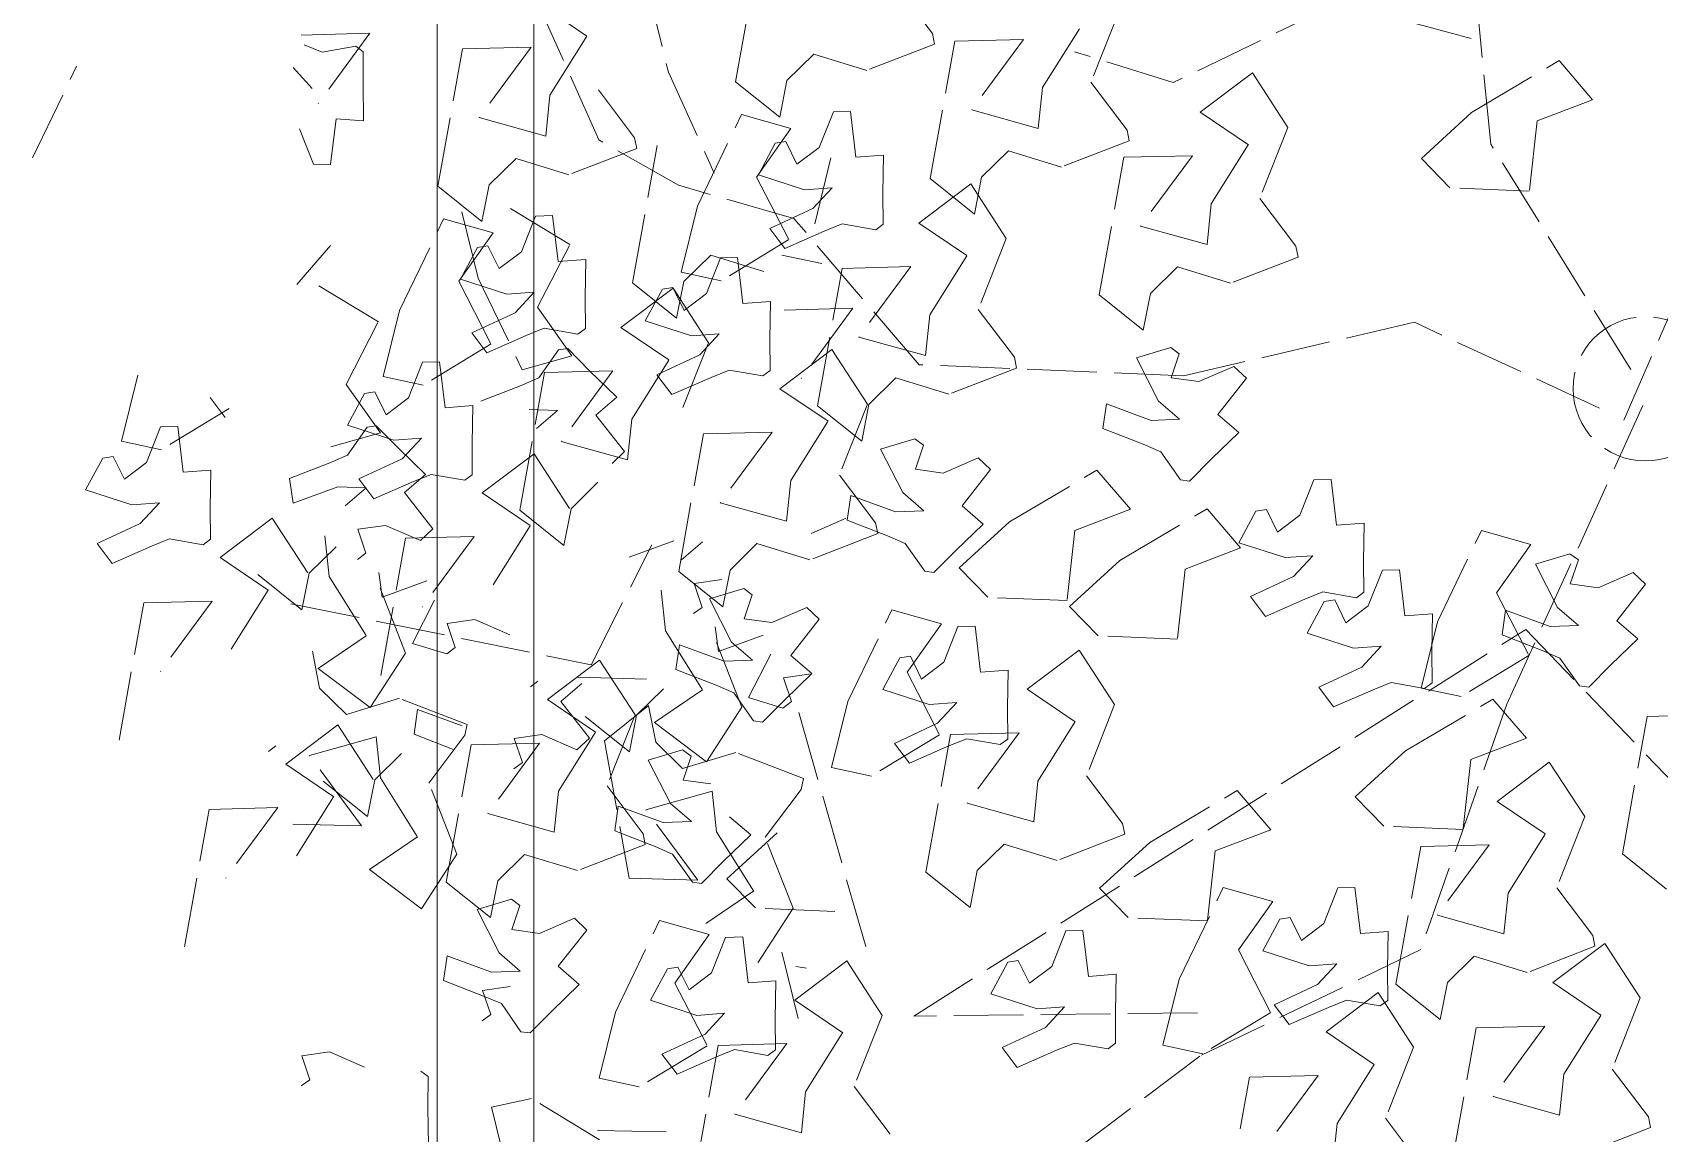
# Model space of a CAD drawing. Header units: inches. Extents: x -137722 to 81594, y -22256 to -1207.
# Drawn here: x -65966.5 to -65951.5, y -7477.53 to -7467.38 of the extents above; entities that cross this region are included whole.
import ezdxf

# ---------------------------------------------------------------- set-up
doc = ezdxf.new("R2010")
doc.units = ezdxf.units.IN
doc.header["$LTSCALE"] = 0.05
doc.header["$MEASUREMENT"] = 0
doc.linetypes.add('ACAD_ISO02W100', pattern=[15, 12, -3])
doc.layers.add('A-ELEVATION', color=191, linetype='Continuous', lineweight=15)
doc.layers.add('aceras', color=31, linetype='Continuous', lineweight=5)
doc.layers.add('A-TREES', color=84, linetype='Continuous', lineweight=0, transparency=0.6)

# ---------------------------------------------------------------- blocks, each defined once
blk = doc.blocks.new('A$C78ED2221')
at = {"layer": 'A-ELEVATION', "color": 6}
blk.add_lwpolyline([(0.8589, 3.6749), (0.8589, 1.8012), (2.7006, 1.8012), (2.7006, 3.6749)], close=True, dxfattribs=at)
at = {"layer": 'A-ELEVATION', "color": 1}
blk.add_lwpolyline([(0.9422, 3.5916), (0.9422, 1.8845), (2.6173, 1.8845), (2.6173, 3.5916)], close=True, dxfattribs=at)
at = {"layer": 'A-TREES', "color": 82, "linetype": 'ACAD_ISO02W100', "ltscale": 0.1}
for p, q in [((1.9509, 4.0239), (2.0299, 3.9859)), ((1.6646, 3.9781), (1.6516, 3.9382)), ((1.6918, 3.9634), (1.6646, 3.9781)), ((1.6182, 3.9682), (1.601, 3.9553)), ((1.6354, 3.931), (1.6182, 3.9682)), ((1.6932, 3.9544), (1.6918, 3.9634)), ((1.4485, 3.9493), (1.567, 3.928)), ((1.601, 3.9553), (1.6159, 3.9213)), ((1.6737, 3.9447), (1.6932, 3.9544)), ((1.6882, 3.9255), (1.6737, 3.9447)), ((1.6991, 3.9128), (1.7065, 3.9472)), ((1.7065, 3.9472), (1.7635, 3.9332)), ((1.6534, 3.9143), (1.6354, 3.931)), ((1.6516, 3.9382), (1.6534, 3.9143)), ((1.567, 3.928), (1.5685, 3.8689)), ((1.6159, 3.9213), (1.6221, 3.9058)), ((1.7189, 3.9134), (1.6882, 3.9255)), ((1.5685, 3.8689), (1.5078, 3.9136)), ((1.6221, 3.9058), (1.617, 3.8768)), ((1.7347, 3.8542), (1.6991, 3.9128)), ((1.7192, 3.8986), (1.7189, 3.9134)), ((1.2704, 3.8929), (1.3889, 3.8716)), ((1.6796, 3.8939), (1.7192, 3.8986)), ((1.6814, 3.8701), (1.6796, 3.8939)), ((1.617, 3.8768), (1.6218, 3.8704)), ((1.3889, 3.8716), (1.3904, 3.8124)), ((1.578, 3.8206), (1.6061, 3.862)), ((1.6061, 3.862), (1.64, 3.8171)), ((1.6218, 3.8704), (1.6487, 3.8706)), ((1.6487, 3.8706), (1.6814, 3.8701)), ((1.7442, 3.8708), (1.727, 3.8578)), ((1.3904, 3.8124), (1.3296, 3.8571)), ((1.527, 3.8525), (1.578, 3.8206)), ((1.4389, 3.8204), (1.4437, 3.814)), ((1.5609, 3.7915), (1.5914, 3.8296)), ((1.64, 3.8171), (1.5929, 3.7865)), ((1.3998, 3.7641), (1.428, 3.8055)), ((1.428, 3.8055), (1.4618, 3.7606)), ((1.1557, 3.7847), (1.1503, 3.7921)), ((1.1764, 3.7917), (1.1557, 3.7847)), ((1.1797, 3.7678), (1.1764, 3.7917)), ((1.3488, 3.7961), (1.3998, 3.7641)), ((1.3761, 3.7994), (1.3747, 3.7402)), ((1.5663, 3.801), (1.5136, 3.542)), ((1.5925, 3.7852), (1.5609, 3.7915)), ((1.6531, 3.7992), (1.6744, 3.8022)), ((1.6672, 3.7607), (1.6531, 3.7992)), ((1.6744, 3.8022), (1.6879, 3.7676)), ((1.8416, 3.7958), (1.8753, 3.767)), ((1.9453, 3.7816), (1.976, 3.7937)), ((2.0108, 3.7826), (2.0288, 3.7992)), ((2.0483, 3.7895), (2.0421, 3.7741)), ((2.0568, 3.7921), (2.0583, 3.7329)), ((1.3747, 3.7402), (1.4354, 3.7849)), ((1.4354, 3.7849), (1.4514, 3.7276)), ((1.4707, 3.7532), (1.4935, 3.7763)), ((1.5105, 3.7775), (1.4766, 3.7326)), ((1.4935, 3.7763), (1.5252, 3.7825)), ((1.5386, 3.7361), (1.5105, 3.7775)), ((1.6153, 3.7621), (1.5925, 3.7852)), ((1.8094, 3.7256), (1.8449, 3.7841)), ((1.945, 3.7668), (1.9453, 3.7816)), ((2.0583, 3.7329), (1.9976, 3.7776)), ((1.1666, 3.7376), (1.1797, 3.7678)), ((1.3827, 3.735), (1.4132, 3.7731)), ((1.4618, 3.7606), (1.4147, 3.7301)), ((1.5896, 3.7681), (1.5386, 3.7361)), ((1.6248, 3.7718), (1.5896, 3.7681)), ((1.6663, 3.7362), (1.6672, 3.7607)), ((1.6879, 3.7676), (1.6944, 3.7523)), ((1.7015, 3.7666), (1.7136, 3.7238)), ((1.9846, 3.7621), (1.945, 3.7668)), ((1.9828, 3.7383), (1.9846, 3.7621)), ((2.0421, 3.7741), (2.0472, 3.745)), ((1.4847, 3.7074), (1.4707, 3.7532)), ((1.6507, 3.7543), (1.6663, 3.7362)), ((1.6944, 3.7523), (1.7186, 3.7354)), ((1.7203, 3.7522), (1.7073, 3.7123)), ((1.7136, 3.7238), (1.7554, 3.7535)), ((1.7475, 3.7376), (1.7203, 3.7522)), ((1.7554, 3.7535), (1.8094, 3.7256)), ((1.3371, 3.7333), (1.3032, 3.6884)), ((1.3652, 3.6919), (1.3371, 3.7333)), ((1.4144, 3.7288), (1.3827, 3.735)), ((1.4766, 3.7326), (1.5237, 3.7021)), ((1.6098, 3.7364), (1.6044, 3.7437)), ((1.6305, 3.7434), (1.6098, 3.7364)), ((1.6338, 3.7194), (1.6305, 3.7434)), ((1.6739, 3.7424), (1.6567, 3.7294)), ((1.6911, 3.7052), (1.6739, 3.7424)), ((1.7186, 3.7354), (1.7197, 3.7274)), ((1.7489, 3.7286), (1.7475, 3.7376)), ((2.0155, 3.7388), (1.9828, 3.7383)), ((2.0424, 3.7386), (2.0155, 3.7388)), ((2.0472, 3.745), (2.0424, 3.7386)), ((1.4162, 3.7239), (1.3652, 3.6919)), ((1.4372, 3.7056), (1.4144, 3.7288)), ((1.4514, 3.7276), (1.4162, 3.7239)), ((1.5042, 3.7235), (1.6227, 3.7022)), ((1.5237, 3.7021), (1.585, 3.7262)), ((1.5718, 3.7222), (1.5931, 3.7252)), ((1.5859, 3.6837), (1.5718, 3.7222)), ((1.6207, 3.6892), (1.6338, 3.7194)), ((1.6567, 3.7294), (1.6716, 3.6954)), ((1.7197, 3.7274), (1.7006, 3.7086)), ((1.7293, 3.7189), (1.7489, 3.7286)), ((1.7439, 3.6996), (1.7293, 3.7189)), ((1.7548, 3.6869), (1.7622, 3.7214)), ((1.7622, 3.7214), (1.8192, 3.7073)), ((1.4621, 3.649), (1.4847, 3.7074)), ((1.7006, 3.7086), (1.6778, 3.6851)), ((1.7091, 3.6885), (1.6911, 3.7052)), ((1.7073, 3.7123), (1.7091, 3.6885)), ((1.8192, 3.7073), (1.8982, 3.6694)), ((1.4537, 3.6948), (1.4402, 3.6602)), ((1.475, 3.6918), (1.4537, 3.6948)), ((1.4609, 3.6533), (1.475, 3.6918)), ((1.5231, 3.6667), (1.532, 3.6963)), ((1.532, 3.6963), (1.5694, 3.6773)), ((1.6227, 3.7022), (1.6242, 3.643)), ((1.6622, 3.7032), (1.6309, 3.6785)), ((1.6778, 3.6851), (1.6622, 3.7032)), ((1.6716, 3.6954), (1.6778, 3.68)), ((1.7745, 3.6875), (1.7439, 3.6996)), ((1.1316, 3.6829), (1.0989, 3.6824)), ((1.1584, 3.6827), (1.1316, 3.6829)), ((1.1632, 3.6891), (1.1584, 3.6827)), ((1.3032, 3.6884), (1.3503, 3.6579)), ((1.3503, 3.6579), (1.4116, 3.682)), ((1.4116, 3.682), (1.4528, 3.6509)), ((1.6242, 3.643), (1.5634, 3.6877)), ((1.6309, 3.6785), (1.6207, 3.6892)), ((1.6778, 3.68), (1.6727, 3.651)), ((1.7903, 3.6284), (1.7548, 3.6869)), ((1.7749, 3.6728), (1.7745, 3.6875)), ((1.2413, 3.6694), (1.2278, 3.6348)), ((1.2626, 3.6664), (1.2413, 3.6694)), ((1.2485, 3.6279), (1.2626, 3.6664)), ((1.2955, 3.6289), (1.326, 3.667)), ((1.326, 3.667), (1.4446, 3.6457)), ((1.5285, 3.6593), (1.5231, 3.6667)), ((1.5492, 3.6663), (1.5285, 3.6593)), ((1.5525, 3.6424), (1.5492, 3.6663)), ((1.7353, 3.6681), (1.7749, 3.6728)), ((1.7371, 3.6442), (1.7353, 3.6681)), ((1.8982, 3.6694), (1.8861, 3.6266)), ((1.8958, 3.6363), (1.9263, 3.6744)), ((1.9263, 3.6744), (2.0448, 3.6531)), ((1.4528, 3.6509), (1.4621, 3.649)), ((1.6727, 3.651), (1.6775, 3.6446)), ((1.8444, 3.6563), (1.7903, 3.6284)), ((1.8463, 3.6548), (1.8334, 3.6149)), ((1.8861, 3.6266), (1.8444, 3.6563)), ((1.8736, 3.6402), (1.8463, 3.6548)), ((1.9042, 3.6535), (1.8471, 3.6395)), ((2.0448, 3.6531), (2.0463, 3.5939)), ((1.212, 3.6287), (1.2066, 3.6361)), ((1.2326, 3.6357), (1.212, 3.6287)), ((1.2278, 3.6348), (1.2213, 3.6195)), ((1.236, 3.6118), (1.2326, 3.6357)), ((1.3024, 3.6405), (1.265, 3.6215)), ((1.3113, 3.6109), (1.3024, 3.6405)), ((1.4446, 3.6457), (1.4461, 3.5865)), ((1.5394, 3.6122), (1.5525, 3.6424)), ((1.6336, 3.5947), (1.6618, 3.6362)), ((1.6618, 3.6362), (1.6956, 3.5913)), ((1.6775, 3.6446), (1.7044, 3.6447)), ((1.7044, 3.6447), (1.7371, 3.6442)), ((1.741, 3.6371), (1.7546, 3.6025)), ((1.8471, 3.6395), (1.7681, 3.6015)), ((1.7999, 3.645), (1.7827, 3.632)), ((1.8171, 3.6077), (1.7999, 3.645)), ((1.8749, 3.6311), (1.8736, 3.6402)), ((1.9275, 3.6301), (1.8958, 3.6363)), ((1.9856, 3.6387), (1.9696, 3.5813)), ((2.0463, 3.5939), (1.9856, 3.6387)), ((1.132, 3.628), (1.075, 3.614)), ((1.1394, 3.5935), (1.132, 3.628)), ((1.2494, 3.6034), (1.2485, 3.6279)), ((1.265, 3.6215), (1.2494, 3.6034)), ((1.3272, 3.6227), (1.2955, 3.6289)), ((1.35, 3.5995), (1.3272, 3.6227)), ((1.3853, 3.6313), (1.3693, 3.5739)), ((1.4461, 3.5865), (1.3853, 3.6313)), ((1.5826, 3.6267), (1.6336, 3.5947)), ((1.7827, 3.632), (1.7976, 3.598)), ((1.8554, 3.6215), (1.8749, 3.6311)), ((1.8699, 3.6022), (1.8554, 3.6215)), ((1.9503, 3.6069), (1.9275, 3.6301)), ((1.2213, 3.6195), (1.1971, 3.6026)), ((1.2819, 3.5866), (1.2852, 3.6106)), ((1.2852, 3.6106), (1.3059, 3.6036)), ((1.3059, 3.6036), (1.3113, 3.6109)), ((1.4293, 3.6014), (1.4239, 3.6088)), ((1.45, 3.6084), (1.4293, 3.6014)), ((1.4534, 3.5845), (1.45, 3.6084)), ((1.8351, 3.5911), (1.8171, 3.6077)), ((1.8334, 3.6149), (1.8351, 3.5911)), ((1.876, 3.5605), (1.9115, 3.619)), ((1.9363, 3.5612), (1.9503, 3.6069)), ((1.1039, 3.535), (1.1394, 3.5935)), ((1.1971, 3.6026), (1.196, 3.5946)), ((1.196, 3.5946), (1.2151, 3.5758)), ((1.336, 3.5538), (1.35, 3.5995)), ((1.4946, 3.5945), (1.4994, 3.5881)), ((1.6165, 3.5656), (1.647, 3.6037)), ((1.647, 3.6037), (1.7656, 3.5824)), ((1.7329, 3.5711), (1.7339, 3.5956)), ((1.7546, 3.6025), (1.7611, 3.5872)), ((1.7681, 3.6015), (1.7802, 3.5588)), ((1.7976, 3.598), (1.8038, 3.5825)), ((1.9006, 3.5901), (1.8699, 3.6022)), ((1.295, 3.5564), (1.2819, 3.5866)), ((1.4402, 3.5543), (1.4534, 3.5845)), ((1.4555, 3.5383), (1.4836, 3.5797)), ((1.4836, 3.5797), (1.5175, 3.5348)), ((1.6956, 3.5913), (1.6485, 3.5607)), ((1.7173, 3.5892), (1.7329, 3.5711)), ((1.7611, 3.5872), (1.7852, 3.5703)), ((1.7656, 3.5824), (1.767, 3.5233)), ((1.7802, 3.5588), (1.822, 3.5884)), ((1.8038, 3.5825), (1.7987, 3.5535)), ((1.822, 3.5884), (1.876, 3.5605)), ((1.901, 3.5753), (1.9006, 3.5901)), ((1.9664, 3.5355), (2.0927, 3.5918)), ((1.9696, 3.5813), (2.0048, 3.5776)), ((2.0558, 3.5457), (2.0839, 3.5871)), ((1.2151, 3.5758), (1.2379, 3.5523)), ((1.2379, 3.5523), (1.2535, 3.5704)), ((1.2535, 3.5704), (1.2848, 3.5457)), ((1.3693, 3.5739), (1.4045, 3.5702)), ((1.4045, 3.5702), (1.4555, 3.5383)), ((1.4818, 3.5683), (1.4504, 3.5436)), ((1.4974, 3.5502), (1.4818, 3.5683)), ((1.6482, 3.5594), (1.6165, 3.5656)), ((1.7063, 3.568), (1.6903, 3.5106)), ((1.767, 3.5233), (1.7063, 3.568)), ((1.7852, 3.5703), (1.7863, 3.5623)), ((1.8613, 3.5706), (1.901, 3.5753)), ((1.8631, 3.5468), (1.8613, 3.5706)), ((2.0048, 3.5776), (2.0558, 3.5457)), ((1.2848, 3.5457), (1.295, 3.5564)), ((1.3586, 3.4954), (1.336, 3.5538)), ((1.4504, 3.5436), (1.4402, 3.5543)), ((1.5028, 3.5536), (1.5013, 3.4944)), ((1.671, 3.5362), (1.6482, 3.5594)), ((1.7863, 3.5623), (1.7672, 3.5435)), ((1.7987, 3.5535), (1.8036, 3.5471)), ((1.9588, 3.5028), (1.9363, 3.5612)), ((1.112, 3.5366), (1.1106, 3.4774)), ((1.4384, 3.5091), (1.4689, 3.5473)), ((1.5136, 3.542), (1.6171, 3.4899)), ((1.7289, 3.5381), (1.6975, 3.5134)), ((1.7445, 3.52), (1.7289, 3.5381)), ((1.7672, 3.5435), (1.7445, 3.52)), ((1.8036, 3.5471), (1.8304, 3.5473)), ((1.8304, 3.5473), (1.8631, 3.5468)), ((1.1495, 3.5006), (1.1569, 3.5351)), ((1.1569, 3.5351), (1.2139, 3.5211)), ((1.4479, 3.5307), (1.3294, 3.5094)), ((1.4091, 3.5284), (1.3679, 3.4973)), ((1.4704, 3.5042), (1.4091, 3.5284)), ((1.4784, 3.4925), (1.4479, 3.5307)), ((1.5175, 3.5348), (1.4704, 3.5042)), ((1.6975, 3.5134), (1.6873, 3.5241)), ((1.9273, 3.4669), (1.9664, 3.5355)), ((2.0094, 3.5358), (1.9681, 3.5047)), ((1.2139, 3.5211), (1.2929, 3.4831)), ((1.3294, 3.5094), (1.3279, 3.4502)), ((1.3703, 3.5216), (1.3568, 3.487)), ((1.3916, 3.5187), (1.3703, 3.5216)), ((1.3775, 3.4801), (1.3916, 3.5187)), ((1.4701, 3.5029), (1.4384, 3.5091)), ((1.6205, 3.4707), (1.6063, 3.5092)), ((1.6903, 3.5106), (1.7255, 3.5069)), ((1.7765, 3.475), (1.8046, 3.5164)), ((1.8046, 3.5164), (1.8385, 3.4715)), ((2.178, 3.5132), (2.0247, 3.4755)), ((1.185, 3.4421), (1.1495, 3.5006)), ((1.3279, 3.4502), (1.3886, 3.4949)), ((1.3679, 3.4973), (1.3586, 3.4954)), ((1.3886, 3.4949), (1.4047, 3.4376)), ((1.4929, 3.4798), (1.4701, 3.5029)), ((1.7255, 3.5069), (1.7765, 3.475)), ((1.8102, 3.4954), (1.7973, 3.4555)), ((1.8375, 3.4807), (1.8102, 3.4954)), ((1.8125, 3.4684), (1.8429, 3.5065)), ((1.8429, 3.5065), (1.9615, 3.4852)), ((1.9681, 3.5047), (1.9588, 3.5028)), ((1.1777, 3.481), (1.1606, 3.468)), ((1.195, 3.4438), (1.1777, 3.481)), ((1.2242, 3.4908), (1.2112, 3.4509)), ((1.2514, 3.4762), (1.2242, 3.4908)), ((1.2929, 3.4831), (1.2808, 3.4404)), ((1.3568, 3.487), (1.3502, 3.4718)), ((1.3784, 3.4556), (1.3775, 3.4801)), ((1.4314, 3.4928), (1.394, 3.4737)), ((1.424, 3.4632), (1.4467, 3.4863)), ((1.4637, 3.4875), (1.4299, 3.4426)), ((1.4403, 3.4632), (1.4314, 3.4928)), ((1.4467, 3.4863), (1.4784, 3.4925)), ((1.4919, 3.4461), (1.4637, 3.4875)), ((1.578, 3.4818), (1.5428, 3.4781)), ((1.7638, 3.4855), (1.7466, 3.4726)), ((1.781, 3.4483), (1.7638, 3.4855)), ((1.8389, 3.4717), (1.8375, 3.4807)), ((1.1606, 3.468), (1.1755, 3.434)), ((1.239, 3.47), (1.185, 3.4421)), ((1.2332, 3.4575), (1.2528, 3.4672)), ((1.2808, 3.4404), (1.239, 3.47)), ((1.2528, 3.4672), (1.2514, 3.4762)), ((1.3502, 3.4718), (1.3261, 3.4548)), ((1.394, 3.4737), (1.3784, 3.4556)), ((1.5428, 3.4781), (1.4919, 3.4461)), ((1.5094, 3.469), (1.4959, 3.4344)), ((1.5307, 3.466), (1.5094, 3.469)), ((1.5166, 3.4275), (1.5307, 3.466)), ((1.5636, 3.4285), (1.5941, 3.4666)), ((1.5941, 3.4666), (1.7127, 3.4453)), ((1.7466, 3.4726), (1.7615, 3.4385)), ((1.8385, 3.4715), (1.7914, 3.4409)), ((1.8441, 3.4621), (1.8125, 3.4684)), ((1.8193, 3.462), (1.8389, 3.4717)), ((1.8986, 3.3673), (1.9273, 3.4669)), ((2.0247, 3.4755), (1.9377, 3.4359)), ((1.0668, 3.4539), (1.1853, 3.4326)), ((1.2478, 3.4382), (1.2332, 3.4575)), ((1.3261, 3.4548), (1.325, 3.4469)), ((1.4109, 3.4389), (1.4142, 3.4628)), ((1.4142, 3.4628), (1.4349, 3.4558)), ((1.4379, 3.4174), (1.424, 3.4632)), ((1.4349, 3.4558), (1.4403, 3.4632)), ((1.5631, 3.4464), (1.5577, 3.4537)), ((1.5837, 3.4533), (1.5631, 3.4464)), ((1.5871, 3.4294), (1.5837, 3.4533)), ((1.604, 3.4643), (1.6195, 3.4462)), ((1.7914, 3.4409), (1.7301, 3.4651)), ((1.7973, 3.4555), (1.7991, 3.4316)), ((1.8339, 3.4427), (1.8193, 3.462)), ((1.8669, 3.439), (1.8441, 3.4621)), ((1.8448, 3.43), (1.8522, 3.4645)), ((1.8522, 3.4645), (1.9092, 3.4505)), ((1.213, 3.4271), (1.195, 3.4438)), ((1.2112, 3.4509), (1.213, 3.4271)), ((1.2784, 3.4261), (1.2478, 3.4382)), ((1.3185, 3.4019), (1.2903, 3.4433)), ((1.325, 3.4469), (1.3441, 3.428)), ((1.4299, 3.4426), (1.4769, 3.4121)), ((1.5705, 3.4401), (1.5331, 3.4211)), ((1.5794, 3.4105), (1.5705, 3.4401)), ((1.7127, 3.4453), (1.7141, 3.3861)), ((1.7615, 3.4385), (1.7677, 3.4231)), ((1.7991, 3.4316), (1.781, 3.4483)), ((1.8645, 3.4306), (1.8339, 3.4427)), ((1.8529, 3.3932), (1.8669, 3.439)), ((1.9092, 3.4505), (1.9882, 3.4125)), ((1.1755, 3.434), (1.1817, 3.4186)), ((1.1853, 3.4326), (1.1868, 3.3734)), ((1.2788, 3.4114), (1.2784, 3.4261)), ((1.3038, 3.4004), (1.329, 3.425)), ((1.3694, 3.4339), (1.3185, 3.4019)), ((1.329, 3.425), (1.3687, 3.3817)), ((1.3441, 3.428), (1.3669, 3.4045)), ((1.4047, 3.4376), (1.3694, 3.4339)), ((1.4769, 3.4121), (1.5383, 3.4362)), ((1.4959, 3.4344), (1.4893, 3.4191)), ((1.5175, 3.403), (1.5166, 3.4275)), ((1.525, 3.4322), (1.5464, 3.4352)), ((1.5392, 3.3937), (1.525, 3.4322)), ((1.5953, 3.4222), (1.5636, 3.4285)), ((1.6534, 3.4309), (1.6374, 3.3735)), ((1.7141, 3.3861), (1.6534, 3.4309)), ((1.8803, 3.3715), (1.8448, 3.43)), ((1.8649, 3.4159), (1.8645, 3.4306)), ((1.126, 3.4181), (1.11, 3.3608)), ((1.1868, 3.3734), (1.126, 3.4181)), ((1.1817, 3.4186), (1.1766, 3.3896)), ((1.2392, 3.4067), (1.2788, 3.4114)), ((1.3669, 3.4045), (1.3825, 3.4227)), ((1.4154, 3.359), (1.4379, 3.4174)), ((1.4893, 3.4191), (1.4652, 3.4022)), ((1.5331, 3.4211), (1.5175, 3.403)), ((1.55, 3.3862), (1.5533, 3.4101)), ((1.5533, 3.4101), (1.574, 3.4032)), ((1.574, 3.4032), (1.5794, 3.4105)), ((1.6181, 3.3991), (1.5953, 3.4222)), ((1.7677, 3.4231), (1.7627, 3.3941)), ((1.8253, 3.4112), (1.8649, 3.4159)), ((1.827, 3.3873), (1.8253, 3.4112)), ((1.9882, 3.4125), (1.9761, 3.3698)), ((1.9858, 3.3794), (2.0163, 3.4176)), ((2.0163, 3.4176), (2.1348, 3.3962)), ((1.241, 3.3828), (1.2392, 3.4067)), ((1.2565, 3.3984), (1.3036, 3.3679)), ((1.3009, 3.332), (1.3038, 3.4004)), ((1.4652, 3.4022), (1.4641, 3.3942)), ((1.4763, 3.3767), (1.4853, 3.4063)), ((1.4853, 3.4063), (1.5226, 3.3872)), ((1.6041, 3.3534), (1.6181, 3.3991)), ((1.9343, 3.3994), (1.8803, 3.3715)), ((1.9363, 3.3979), (1.9233, 3.358)), ((1.9761, 3.3698), (1.9343, 3.3994)), ((1.9635, 3.3833), (1.9363, 3.3979)), ((1.1766, 3.3896), (1.1814, 3.3832)), ((1.1814, 3.3832), (1.2083, 3.3833)), ((1.2083, 3.3833), (1.241, 3.3828)), ((1.3036, 3.3679), (1.3649, 3.392)), ((1.3649, 3.392), (1.4061, 3.3609)), ((1.4641, 3.3942), (1.4832, 3.3753)), ((1.5631, 3.356), (1.55, 3.3862)), ((1.7627, 3.3941), (1.7675, 3.3877)), ((1.7675, 3.3877), (1.7943, 3.3879)), ((1.7943, 3.3879), (1.827, 3.3873)), ((1.8899, 3.3881), (1.8727, 3.3751)), ((1.9071, 3.3508), (1.8899, 3.3881)), ((1.9649, 3.3743), (1.9635, 3.3833)), ((1.2657, 3.3777), (1.2086, 3.3636)), ((1.4818, 3.3693), (1.4763, 3.3767)), ((1.5024, 3.3763), (1.4818, 3.3693)), ((1.4832, 3.3753), (1.506, 3.3519)), ((1.5058, 3.3524), (1.5024, 3.3763)), ((1.506, 3.3519), (1.5216, 3.37)), ((1.5216, 3.37), (1.5529, 3.3453)), ((1.6374, 3.3735), (1.6726, 3.3698)), ((1.6726, 3.3698), (1.7236, 3.3378)), ((1.7236, 3.3378), (1.7517, 3.3793)), ((1.7517, 3.3793), (1.7856, 3.3344)), ((1.8196, 3.3755), (1.8211, 3.3163)), ((1.8596, 3.3432), (1.867, 3.3777)), ((1.8727, 3.3751), (1.8876, 3.3411)), ((1.9454, 3.3646), (1.9649, 3.3743)), ((2.0175, 3.3732), (1.9858, 3.3794)), ((2.0402, 3.3501), (2.0175, 3.3732)), ((1.11, 3.3608), (1.1452, 3.3571)), ((1.1452, 3.3571), (1.1962, 3.3251)), ((1.1962, 3.3251), (1.2244, 3.3665)), ((1.2244, 3.3665), (1.2582, 3.3216)), ((1.252, 3.3565), (1.2534, 3.3655)), ((1.2705, 3.3053), (1.4839, 3.3662)), ((1.4061, 3.3609), (1.4154, 3.359)), ((1.5529, 3.3453), (1.5631, 3.356)), ((1.8211, 3.3163), (1.7604, 3.361)), ((1.7724, 3.2592), (1.8986, 3.3673)), ((1.9233, 3.358), (1.9251, 3.3342)), ((1.9599, 3.3453), (1.9454, 3.3646)), ((1.6267, 3.2949), (1.6041, 3.3534)), ((1.64, 3.3222), (1.6268, 3.3524)), ((1.7065, 3.3087), (1.737, 3.3469)), ((1.737, 3.3469), (1.8555, 3.3256)), ((1.8876, 3.3411), (1.8938, 3.3257)), ((1.8939, 3.3493), (1.9509, 3.3353)), ((1.9251, 3.3342), (1.9071, 3.3508)), ((1.9906, 3.3332), (1.9599, 3.3453)), ((2.0263, 3.3043), (2.0402, 3.3501)), ((1.4176, 3.3002), (1.425, 3.3347)), ((1.425, 3.3347), (1.482, 3.3206)), ((1.6772, 3.328), (1.636, 3.2969)), ((1.7385, 3.3038), (1.6772, 3.328)), ((1.7856, 3.3344), (1.7385, 3.3038)), ((1.8938, 3.3257), (1.8887, 3.2967)), ((1.9909, 3.3185), (1.9906, 3.3332)), ((1.1498, 3.3153), (1.1086, 3.2841)), ((1.2111, 3.2911), (1.1498, 3.3153)), ((1.2582, 3.3216), (1.2111, 3.2911)), ((1.482, 3.3206), (1.561, 3.2827)), ((1.6384, 3.3212), (1.6249, 3.2866)), ((1.6597, 3.3182), (1.6384, 3.3212)), ((1.6455, 3.2797), (1.6597, 3.3182)), ((1.8555, 3.3256), (1.857, 3.2664)), ((1.9513, 3.3137), (1.9909, 3.3185)), ((1.9531, 3.2899), (1.9513, 3.3137)), ((1.4531, 3.2417), (1.4176, 3.3002)), ((1.7382, 3.3025), (1.7065, 3.3087)), ((1.761, 3.2794), (1.7382, 3.3025)), ((1.7963, 3.3111), (1.7803, 3.2538)), ((1.857, 3.2664), (1.7963, 3.3111)), ((2.0488, 3.2459), (2.0263, 3.3043)), ((1.4922, 3.2904), (1.4793, 3.2505)), ((1.5195, 3.2758), (1.4922, 3.2904)), ((1.6249, 3.2866), (1.6183, 3.2713)), ((1.636, 3.2969), (1.6267, 3.2949)), ((1.6995, 3.2924), (1.6621, 3.2733)), ((1.7084, 3.2628), (1.6995, 3.2924)), ((1.8887, 3.2967), (1.8935, 3.2903)), ((1.8935, 3.2903), (1.9204, 3.2904)), ((1.9204, 3.2904), (1.9531, 3.2899)), ((1.4458, 3.2806), (1.4286, 3.2676)), ((1.4631, 3.2433), (1.4458, 3.2806)), ((1.5071, 3.2696), (1.4531, 3.2417)), ((1.5489, 3.24), (1.5071, 3.2696)), ((1.5209, 3.2668), (1.5195, 3.2758)), ((1.561, 3.2827), (1.5489, 3.24)), ((1.6183, 3.2713), (1.5942, 3.2544)), ((1.6465, 3.2552), (1.6455, 3.2797)), ((1.6621, 3.2733), (1.6465, 3.2552)), ((1.747, 3.2336), (1.761, 3.2794)), ((2.0993, 3.2789), (2.0581, 3.2478)), ((1.2134, 3.0192), (1.2106, 3.2639)), ((1.2106, 3.2639), (1.544, 2.736)), ((1.4286, 3.2676), (1.4436, 3.2336)), ((1.5013, 3.2571), (1.5209, 3.2668)), ((1.5159, 3.2378), (1.5013, 3.2571)), ((1.679, 3.2385), (1.6823, 3.2624)), ((1.6823, 3.2624), (1.703, 3.2554)), ((1.703, 3.2554), (1.7084, 3.2628)), ((1.7628, 3.0311), (1.7724, 3.2592)), ((1.8665, 3.2181), (1.8946, 3.2595)), ((1.8946, 3.2595), (1.9285, 3.2146)), ((1.3043, 3.2153), (1.3348, 3.2535)), ((1.3348, 3.2535), (1.4534, 3.2322)), ((1.4811, 3.2267), (1.4631, 3.2433)), ((1.4793, 3.2505), (1.4811, 3.2267)), ((1.5942, 3.2544), (1.5931, 3.2465)), ((1.5931, 3.2465), (1.6122, 3.2276)), ((1.7803, 3.2538), (1.8155, 3.2501)), ((1.8155, 3.2501), (1.8665, 3.2181)), ((1.9024, 3.2115), (1.9329, 3.2496)), ((1.9329, 3.2496), (2.0515, 3.2283)), ((2.0581, 3.2478), (2.0488, 3.2459)), ((1.4436, 3.2336), (1.4498, 3.2182)), ((1.4534, 3.2322), (1.4549, 3.173)), ((1.5465, 3.2257), (1.5159, 3.2378)), ((1.6122, 3.2276), (1.635, 3.2041)), ((1.6921, 3.2082), (1.679, 3.2385)), ((1.7695, 3.1752), (1.747, 3.2336)), ((2.0515, 3.2283), (2.0529, 3.1691)), ((1.336, 3.2091), (1.3043, 3.2153)), ((1.3941, 3.2177), (1.3781, 3.1604)), ((1.4549, 3.173), (1.3941, 3.2177)), ((1.4498, 3.2182), (1.4447, 3.1892)), ((1.5469, 3.211), (1.5465, 3.2257)), ((1.5718, 3.2), (1.5971, 3.2246)), ((1.5971, 3.2246), (1.6368, 3.1813)), ((1.635, 3.2041), (1.6506, 3.2222)), ((1.6506, 3.2222), (1.6819, 3.1976)), ((1.9285, 3.2146), (1.8814, 3.1841)), ((1.9922, 3.2139), (1.9762, 3.1565)), ((2.0529, 3.1691), (1.9922, 3.2139)), ((1.3588, 3.186), (1.336, 3.2091)), ((1.5073, 3.2062), (1.5469, 3.211)), ((1.509, 3.1824), (1.5073, 3.2062)), ((1.5689, 3.1316), (1.5718, 3.2)), ((1.6819, 3.1976), (1.6921, 3.2082)), ((1.8201, 3.2082), (1.7788, 3.1771)), ((1.8814, 3.1841), (1.8201, 3.2082)), ((1.9341, 3.2053), (1.9024, 3.2115)), ((1.9569, 3.1821), (1.9341, 3.2053)), ((1.1761, 3.017), (1.0449, 3.1909)), ((1.1834, 3.1876), (1.1662, 3.1746)), ((1.2006, 3.1503), (1.1834, 3.1876)), ((1.2298, 3.1974), (1.2169, 3.1575)), ((1.2571, 3.1828), (1.2298, 3.1974)), ((1.3448, 3.1402), (1.3588, 3.186)), ((1.4447, 3.1892), (1.4495, 3.1828)), ((1.1662, 3.1746), (1.1811, 3.1406)), ((1.2389, 3.1641), (1.2584, 3.1738)), ((1.2584, 3.1738), (1.2571, 3.1828)), ((1.4495, 3.1828), (1.4764, 3.1829)), ((1.4764, 3.1829), (1.509, 3.1824)), ((1.6368, 3.1813), (1.6814, 3.1059)), ((1.7788, 3.1771), (1.7695, 3.1752)), ((1.9429, 3.1364), (1.9569, 3.1821)), ((1.2169, 3.1575), (1.2186, 3.1337)), ((1.2534, 3.1448), (1.2389, 3.1641)), ((1.3781, 3.1604), (1.4133, 3.1567)), ((1.4643, 3.1247), (1.4925, 3.1661)), ((1.4925, 3.1661), (1.5263, 3.1212)), ((1.2186, 3.1337), (1.2006, 3.1503)), ((1.2841, 3.1327), (1.2534, 3.1448)), ((1.4133, 3.1567), (1.4643, 3.1247)), ((1.9762, 3.1565), (2.0114, 3.1528)), ((2.0114, 3.1528), (2.0624, 3.1208)), ((1.1811, 3.1406), (1.1873, 3.1252)), ((1.2845, 3.118), (1.2841, 3.1327)), ((1.3674, 3.0818), (1.3448, 3.1402)), ((1.5386, 3.1049), (1.5639, 3.1295)), ((1.5639, 3.1295), (1.6035, 3.0862)), ((1.6294, 3.1249), (1.5689, 3.1316)), ((1.9654, 3.078), (1.9429, 3.1364)), ((1.1873, 3.1252), (1.1822, 3.0962)), ((1.2448, 3.1132), (1.2845, 3.118)), ((1.5263, 3.1212), (1.4792, 3.0907)), ((1.6477, 3.077), (1.6294, 3.1249)), ((2.0157, 3.04), (2.0424, 3.1251)), ((1.2466, 3.0894), (1.2448, 3.1132)), ((1.2955, 3.079), (1.3208, 3.1036)), ((1.3208, 3.1036), (1.3604, 3.0603)), ((1.4179, 3.1148), (1.3767, 3.0837)), ((1.4792, 3.0907), (1.4179, 3.1148)), ((1.5357, 3.0365), (1.5386, 3.1049)), ((1.6814, 3.1059), (1.6477, 3.077)), ((1.8022, 3.0659), (1.8327, 3.104)), ((1.8327, 3.104), (1.9513, 3.0827)), ((2.016, 3.111), (1.9747, 3.0799)), ((2.0773, 3.0868), (2.016, 3.111)), ((1.1822, 3.0962), (1.1871, 3.0898)), ((1.1871, 3.0898), (1.2139, 3.0899)), ((1.2139, 3.0899), (1.2466, 3.0894)), ((1.7173, 3.1007), (1.7038, 3.0661)), ((1.7386, 3.0977), (1.7173, 3.1007)), ((1.7244, 3.0592), (1.7386, 3.0977)), ((1.2926, 3.0106), (1.2955, 3.079)), ((1.3767, 3.0837), (1.3674, 3.0818)), ((1.6035, 3.0862), (1.6482, 3.0107)), ((1.9513, 3.0827), (1.9527, 3.0235)), ((1.9747, 3.0799), (1.9654, 3.078)), ((1.3604, 3.0603), (1.4051, 2.9849)), ((1.7038, 3.0661), (1.6972, 3.0508)), ((1.7254, 3.0347), (1.7244, 3.0592)), ((1.7784, 3.0718), (1.741, 3.0528)), ((1.7873, 3.0422), (1.7784, 3.0718)), ((1.8339, 3.0596), (1.8022, 3.0659)), ((1.8567, 3.0365), (1.8339, 3.0596)), ((1.892, 3.0683), (1.876, 3.0109)), ((1.9527, 3.0235), (1.892, 3.0683)), ((1.1781, 3.0145), (1.1855, 3.049)), ((1.1855, 3.049), (1.2425, 3.0349)), ((1.6972, 3.0508), (1.6731, 3.0339)), ((1.741, 3.0528), (1.7254, 3.0347)), ((1.2425, 3.0349), (1.3215, 2.9969)), ((1.5961, 3.0297), (1.5357, 3.0365)), ((1.6731, 3.0339), (1.672, 3.0259)), ((1.7579, 3.0179), (1.7612, 3.0418)), ((1.7612, 3.0418), (1.7819, 3.0349)), ((1.809, 2.8321), (1.7628, 3.0311)), ((1.7819, 3.0349), (1.7873, 3.0422)), ((1.8427, 2.9907), (1.8567, 3.0365)), ((2.0846, 2.8971), (2.0157, 3.04)), ((1.2679, 2.8265), (1.1761, 3.017)), ((1.6144, 2.9819), (1.5961, 3.0297)), ((1.672, 3.0259), (1.6911, 3.0071)), ((1.771, 2.9877), (1.7579, 3.0179)), ((1.2136, 2.956), (1.1781, 3.0145)), ((1.353, 3.0039), (1.2926, 3.0106)), ((1.3713, 2.956), (1.353, 3.0039)), ((1.6482, 3.0107), (1.6144, 2.9819)), ((1.6911, 3.0071), (1.7139, 2.9836)), ((1.876, 3.0109), (1.9112, 3.0072)), ((1.9112, 3.0072), (1.9622, 2.9752)), ((1.9622, 2.9752), (1.9903, 3.0167)), ((1.9903, 3.0167), (2.0242, 2.9718)), ((1.0394, 2.9955), (1.1579, 2.9742)), ((1.3215, 2.9969), (1.3094, 2.9542)), ((1.7139, 2.9836), (1.7295, 3.0017)), ((1.7295, 3.0017), (1.7608, 2.977)), ((1.8653, 2.9323), (1.8427, 2.9907)), ((1.2676, 2.9839), (1.2136, 2.956)), ((1.3094, 2.9542), (1.2676, 2.9839)), ((1.4051, 2.9849), (1.3713, 2.956)), ((1.6189, 2.9834), (1.606, 2.9435)), ((1.6462, 2.9687), (1.6189, 2.9834)), ((1.7608, 2.977), (1.771, 2.9877)), ((1.1579, 2.9742), (1.1594, 2.915)), ((1.2668, 2.9628), (1.2539, 2.9229)), ((1.2941, 2.9481), (1.2668, 2.9628)), ((1.5725, 2.9735), (1.5553, 2.9606)), ((1.5897, 2.9363), (1.5725, 2.9735)), ((1.6475, 2.9597), (1.6462, 2.9687)), ((1.9158, 2.9654), (1.8746, 2.9343)), ((1.9771, 2.9412), (1.9158, 2.9654)), ((2.0242, 2.9718), (1.9771, 2.9412)), ((1.1594, 2.915), (1.0987, 2.9597)), ((1.2204, 2.9529), (1.2032, 2.94)), ((1.2377, 2.9157), (1.2204, 2.9529)), ((1.2955, 2.9391), (1.2941, 2.9481)), ((1.5553, 2.9606), (1.5702, 2.9265)), ((1.628, 2.95), (1.6475, 2.9597)), ((1.6425, 2.9308), (1.628, 2.95)), ((1.2032, 2.94), (1.2181, 2.906)), ((1.2759, 2.9294), (1.2955, 2.9391)), ((1.6077, 2.9196), (1.5897, 2.9363)), ((1.606, 2.9435), (1.6077, 2.9196)), ((1.8746, 2.9343), (1.8653, 2.9323)), ((1.2539, 2.9229), (1.2557, 2.899)), ((1.2905, 2.9102), (1.2759, 2.9294)), ((1.5408, 2.9245), (1.5279, 2.8846)), ((1.5681, 2.9098), (1.5408, 2.9245)), ((1.5702, 2.9265), (1.5764, 2.9111)), ((1.6732, 2.9187), (1.6425, 2.9308)), ((1.6735, 2.9039), (1.6732, 2.9187)), ((1.1688, 2.8667), (1.197, 2.9081)), ((1.197, 2.9081), (1.2308, 2.8633)), ((1.2181, 2.906), (1.2243, 2.8905)), ((1.2557, 2.899), (1.2377, 2.9157)), ((1.3211, 2.8981), (1.2905, 2.9102)), ((1.4944, 2.9146), (1.4772, 2.9017)), ((1.5116, 2.8774), (1.4944, 2.9146)), ((1.5695, 2.9008), (1.5681, 2.9098)), ((1.5764, 2.9111), (1.5713, 2.8821)), ((1.0827, 2.9024), (1.1179, 2.8987)), ((1.1179, 2.8987), (1.1688, 2.8667)), ((1.3215, 2.8833), (1.3211, 2.8981)), ((1.4772, 2.9017), (1.4921, 2.8676)), ((1.5499, 2.8911), (1.5695, 2.9008)), ((1.5644, 2.8718), (1.5499, 2.8911)), ((1.6339, 2.8992), (1.6735, 2.9039)), ((1.6357, 2.8754), (1.6339, 2.8992)), ((2.0538, 2.783), (2.0846, 2.8971)), ((1.2243, 2.8905), (1.2193, 2.8615)), ((1.2819, 2.8786), (1.3215, 2.8833)), ((1.2836, 2.8548), (1.2819, 2.8786)), ((1.3744, 2.8585), (1.3997, 2.8831)), ((1.3997, 2.8831), (1.4393, 2.8397)), ((1.5297, 2.8607), (1.5116, 2.8774)), ((1.5279, 2.8846), (1.5297, 2.8607)), ((1.5713, 2.8821), (1.5762, 2.8757)), ((1.2308, 2.8633), (1.1838, 2.8327)), ((1.4921, 2.8676), (1.4983, 2.8522)), ((1.5951, 2.8597), (1.5644, 2.8718)), ((1.5762, 2.8757), (1.603, 2.8759)), ((1.603, 2.8759), (1.6357, 2.8754)), ((1.1224, 2.8569), (1.0812, 2.8258)), ((1.1838, 2.8327), (1.1224, 2.8569)), ((1.2193, 2.8615), (1.2241, 2.8551)), ((1.2241, 2.8551), (1.2509, 2.8553)), ((1.2509, 2.8553), (1.2836, 2.8548)), ((1.3715, 2.7901), (1.3744, 2.8585)), ((1.4983, 2.8522), (1.4932, 2.8232)), ((1.5955, 2.845), (1.5951, 2.8597)), ((1.2077, 2.8098), (1.2382, 2.848)), ((1.2382, 2.848), (1.3568, 2.8266)), ((1.4393, 2.8397), (1.484, 2.7643)), ((1.5558, 2.8403), (1.5955, 2.845)), ((1.5576, 2.8164), (1.5558, 2.8403)), ((1.4796, 2.7524), (1.2679, 2.8265)), ((1.3568, 2.8266), (1.3582, 2.7675)), ((1.4862, 2.7918), (1.4935, 2.8263)), ((1.4932, 2.8232), (1.4981, 2.8168)), ((1.4935, 2.8263), (1.5506, 2.8122)), ((1.7349, 2.6723), (1.809, 2.8321)), ((1.9251, 2.8014), (1.9504, 2.826)), ((1.9504, 2.826), (1.9901, 2.7827)), ((1.2394, 2.8036), (1.2077, 2.8098)), ((1.2975, 2.8122), (1.2815, 2.7548)), ((1.3582, 2.7675), (1.2975, 2.8122)), ((1.4981, 2.8168), (1.5249, 2.817)), ((1.5249, 2.817), (1.5576, 2.8164)), ((1.5506, 2.8122), (1.6295, 2.7743)), ((1.0819, 2.8), (1.2004, 2.7787)), ((1.2622, 2.7805), (1.2394, 2.8036)), ((1.9222, 2.733), (1.9251, 2.8014)), ((1.2004, 2.7787), (1.2019, 2.7195)), ((1.2482, 2.7347), (1.2622, 2.7805)), ((1.4319, 2.7833), (1.3715, 2.7901)), ((1.4502, 2.7355), (1.4319, 2.7833)), ((1.5217, 2.7333), (1.4862, 2.7918)), ((1.9627, 2.7662), (2.1803, 2.7875)), ((1.9901, 2.7827), (2.0347, 2.7073)), ((1.484, 2.7643), (1.4502, 2.7355)), ((1.6295, 2.7743), (1.6174, 2.7315)), ((1.7682, 2.6454), (1.9627, 2.7662)), ((1.1411, 2.7642), (1.1251, 2.7069)), ((1.2019, 2.7195), (1.1411, 2.7642)), ((1.2815, 2.7548), (1.3167, 2.7512)), ((1.3167, 2.7512), (1.3677, 2.7192)), ((1.3677, 2.7192), (1.3958, 2.7606)), ((1.3958, 2.7606), (1.4297, 2.7157)), ((1.7371, 2.6349), (1.4796, 2.7524)), ((1.5757, 2.7612), (1.5217, 2.7333)), ((1.5394, 2.7564), (1.5259, 2.7218)), ((1.5607, 2.7534), (1.5394, 2.7564)), ((1.5466, 2.7149), (1.5607, 2.7534)), ((1.6174, 2.7315), (1.5757, 2.7612)), ((1.2708, 2.6763), (1.2482, 2.7347)), ((1.544, 2.736), (1.3559, 2.5551)), ((1.6005, 2.7276), (1.5631, 2.7085)), ((1.6094, 2.6979), (1.6005, 2.7276)), ((1.9827, 2.7263), (1.9222, 2.733)), ((2.001, 2.6784), (1.9827, 2.7263)), ((1.2113, 2.6712), (1.2395, 2.7126)), ((1.2395, 2.7126), (1.2733, 2.6678)), ((1.3213, 2.7093), (1.2801, 2.6782)), ((1.3826, 2.6852), (1.3213, 2.7093)), ((1.4297, 2.7157), (1.3826, 2.6852)), ((1.5259, 2.7218), (1.5194, 2.7065)), ((1.5475, 2.6904), (1.5466, 2.7149)), ((1.5631, 2.7085), (1.5475, 2.6904)), ((1.1251, 2.7069), (1.1604, 2.7032)), ((1.1604, 2.7032), (1.2113, 2.6712)), ((1.5194, 2.7065), (1.4953, 2.6896)), ((1.58, 2.6737), (1.5834, 2.6976)), ((1.5834, 2.6976), (1.604, 2.6906)), ((1.604, 2.6906), (1.6094, 2.6979)), ((2.0347, 2.7073), (2.001, 2.6784)), ((1.1144, 2.6283), (1.0918, 2.6867)), ((1.4953, 2.6896), (1.4942, 2.6817)), ((1.4942, 2.6817), (1.5133, 2.6628)), ((1.2733, 2.6678), (1.2262, 2.6372)), ((1.2801, 2.6782), (1.2708, 2.6763)), ((1.5931, 2.6434), (1.58, 2.6737)), ((1.1649, 2.6614), (1.1237, 2.6302)), ((1.2262, 2.6372), (1.1649, 2.6614)), ((1.3201, 2.6145), (1.3506, 2.6527)), ((1.3506, 2.6527), (1.4691, 2.6314)), ((1.5133, 2.6628), (1.536, 2.6393)), ((1.536, 2.6393), (1.5516, 2.6574)), ((1.5516, 2.6574), (1.583, 2.6328)), ((1.583, 2.6328), (1.5931, 2.6434)), ((1.7246, 2.6515), (1.9758, 2.5423)), ((1.1237, 2.6302), (1.1144, 2.6283)), ((1.4691, 2.6314), (1.4706, 2.5722))]:
    blk.add_line(p, q, dxfattribs=at)
blk.add_circle((1.7516, 2.6329), 0.0622, dxfattribs=at)

msp = doc.modelspace()

# ---------------------------------------------------------------- block references
at = {"layer": 'aceras', "xscale": 10.68805415593706, "yscale": 10.68805415593706, "zscale": 10.68805415593706, "rotation": 89.99999999999997}
msp.add_blockref('A$C78ED2221', (-65923.489, -7489.3903), dxfattribs=at)

doc.saveas('drawing.dxf')
